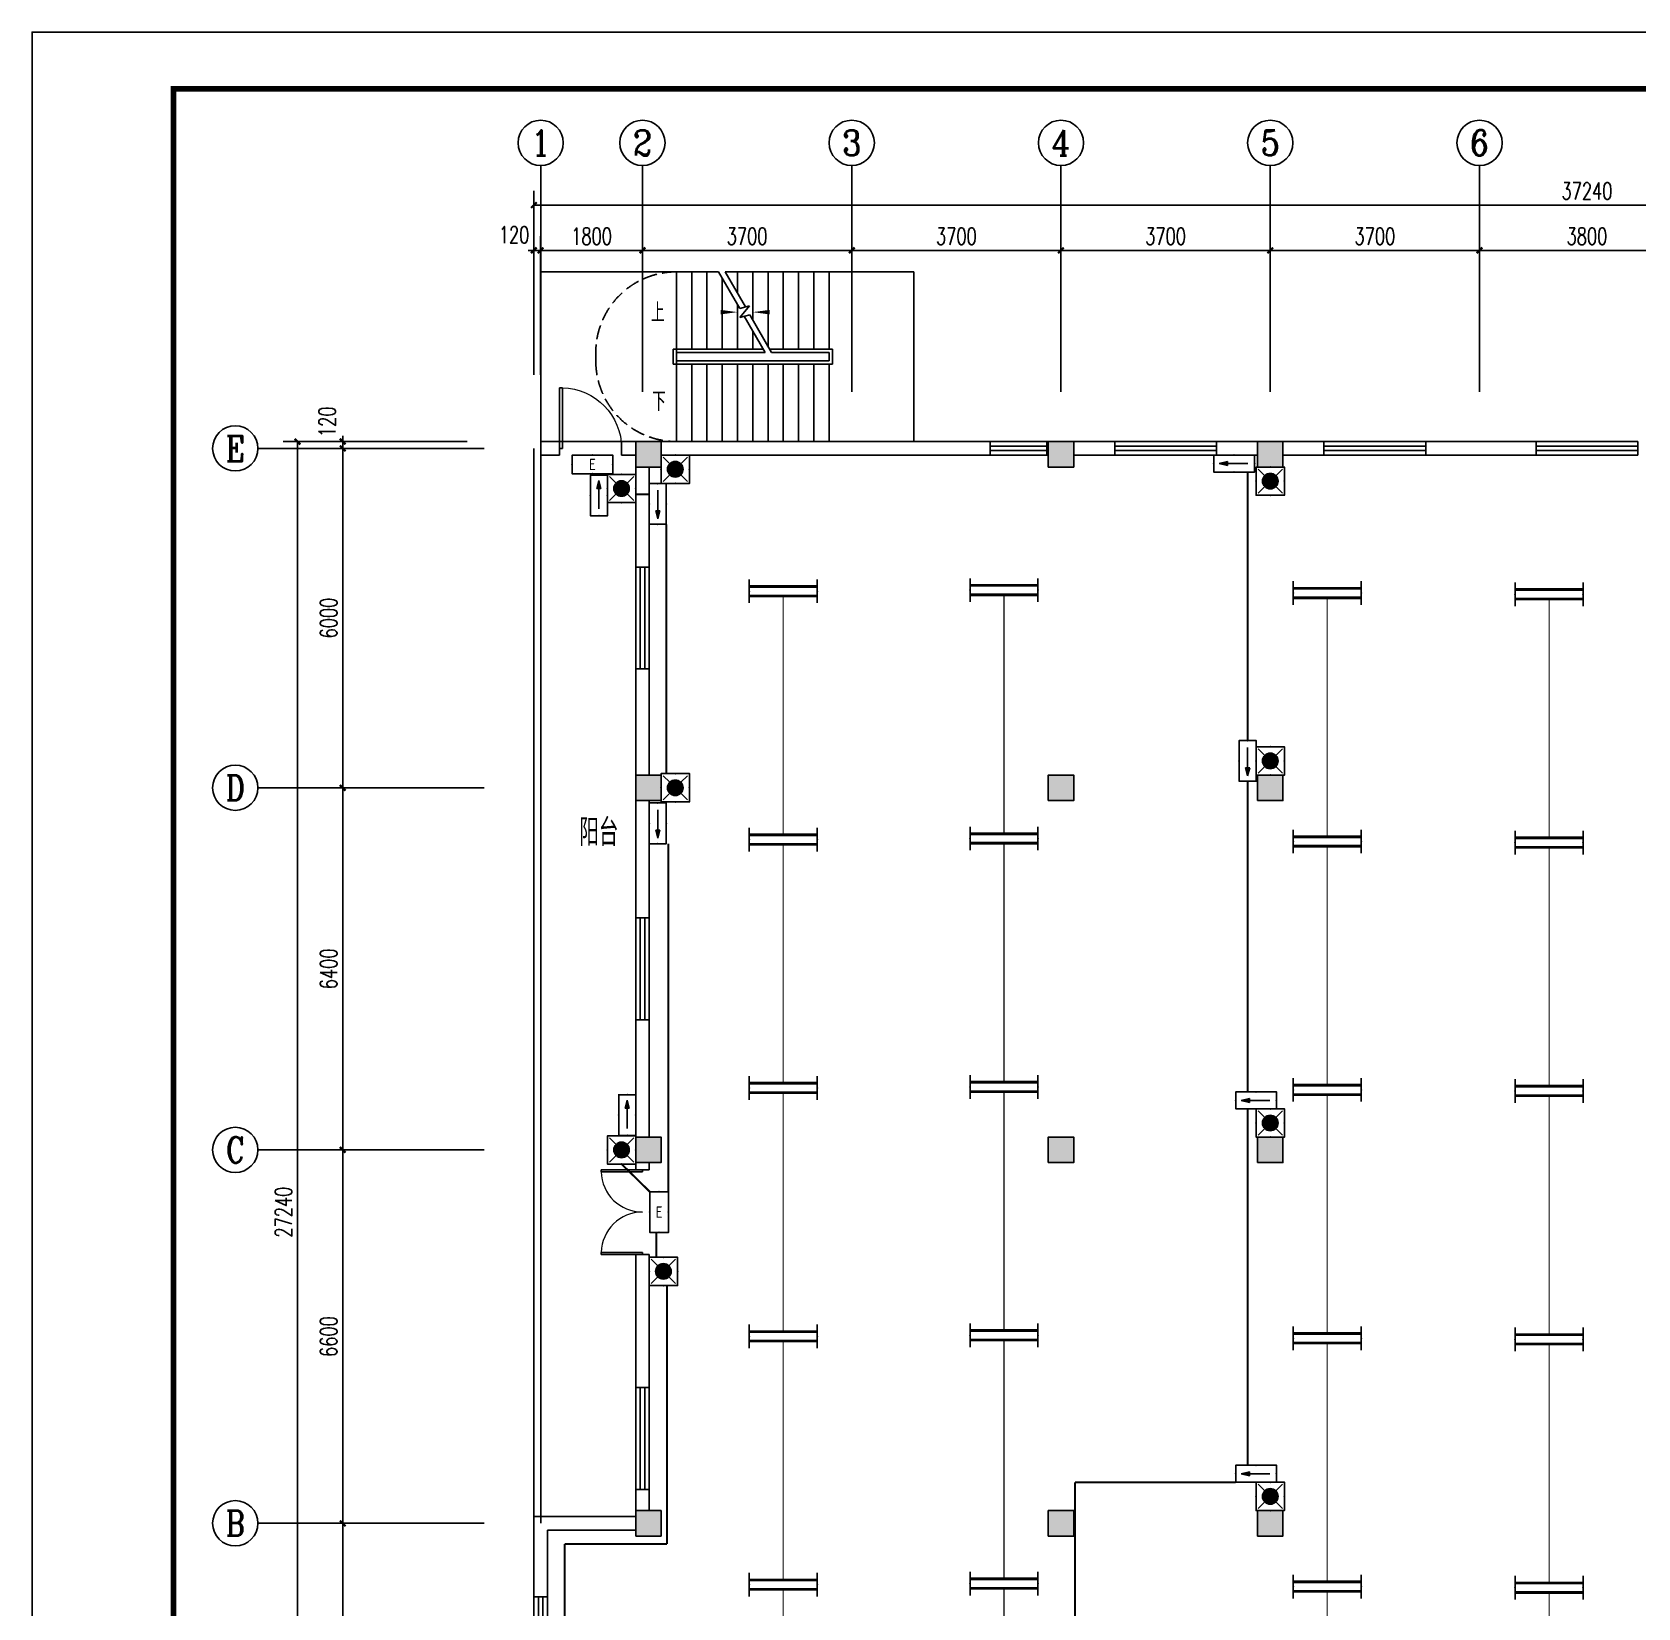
# Model space of a CAD drawing. Extents: x 343352 to 432452, y 769729 to 1078684.
# Drawn here: x 343352 to 371744, y 917704 to 945555 of the extents above; entities that cross this region are included whole.
import ezdxf
from ezdxf.enums import TextEntityAlignment as Align

# ---------------------------------------------------------------- set-up
doc = ezdxf.new("R2010")
doc.units = 0
doc.header["$LTSCALE"] = 1000
doc.header["$MEASUREMENT"] = 0
doc.linetypes.add('CENTER2', pattern=[1.125, 0.75, -0.125, 0.125, -0.125])
doc.linetypes.add('DASH', pattern=[0.35, 0.25, -0.1])
for name, color, linetype in [('AXIS', 3, 'Continuous'), ('AXIS_TEXT', 7, 'Continuous'), ('COLUMN', 9, 'Continuous'), ('DIM_SYMB', 3, 'Continuous'), ('EQUIP-照明', 3, 'Continuous'), ('PUB_HATCH', 8, 'Continuous'), ('PUB_TEXT', 7, 'Continuous'), ('PUB_TITLE', 4, 'Continuous'), ('STAIR', 2, 'Continuous'), ('WALL', 9, 'Continuous'), ('WINDOW', 4, 'Continuous'), ('WIRE-应急', 1, 'CENTER2'), ('WIRE-照明', 4, 'Continuous')]:
    doc.layers.add(name, color=color, linetype=linetype)
doc.styles.add('_TCH_AXIS', font='COMPLEX', dxfattribs={"bigfont": 'GBCBIG'})
doc.styles.add('_TCH_DIM', font='SIMPLEX', dxfattribs={"bigfont": 'GBCBIG'})
doc.styles.add('_TCH_DIM_T3', font='SIMPLEX', dxfattribs={"width": 0.705882, "bigfont": 'GBCBIG'})
doc.styles.add('_TEL_ATTDEF', font='GBENOR', dxfattribs={"width": 0.8, "height": 3, "bigfont": 'GBCBIG'})
doc.styles.add('_TEL_DIM', font='SIMPLEX', dxfattribs={"width": 0.8, "height": 3.5, "bigfont": 'HZTXT'})
doc.styles.add('COMPLEX', font='COMPLEX')
doc.styles.get("Standard").update_dxf_attribs({"font": 'gbenor.shx', "bigfont": 'gbcbig.shx'})
doc.dimstyles.new('_TCH_ARCH&&100', dxfattribs={"dimtxt": 297.5, "dimasz": 100, "dimexe": 250, "dimexo": 300, "dimgap": 100, "dimtad": 1, "dimdec": 0, "dimzin": 0, "dimdsep": 46, "dimtxsty": '_TCH_DIM_T3', "dimblk": 'ARCHTICK', "dimcen": 0.09, "dimclrt": 7, "dimazin": 2, "dimtfac": 1, "dimtdec": 0, "dimtix": 1, "dimtmove": 2, "dimatfit": 3, "dimfxl": 0, "dimtolj": 1, "dimtzin": 0, "dimarcsym": 0})

# ---------------------------------------------------------------- blocks, each defined once
blk = doc.blocks.new('GGGGG')
at = {"linetype": 'DASH'}
blk.add_lwpolyline([(353319, 849225), (353319, 849075)], dxfattribs=at)
for centre, start, end in [((354744, 849225), 89.9998, 180), ((354744, 849075), 180, 270.0002)]:
    blk.add_arc(centre, 1425, start, end, dxfattribs=at)
blk = doc.blocks.new('$equip$00001160')
for p, q in [((-1.2, 0.417), (-1.2, -0.417)), ((-1.2, 0.167), (1.2, 0.167)), ((1.2, 0.417), (1.2, -0.417)), ((-1.2, -0.167), (1.2, -0.167))]:
    blk.add_line(p, q)
at = {"const_width": 0.1}
for points in [[(-1.2, 0.167), (1.2, 0.167)], [(-1.2, -0.167), (1.2, -0.167)]]:
    blk.add_lwpolyline(points, dxfattribs=at)
at = {"layer": 'EQUIP-照明'}
for p in [(-1.2, 0), (0, 0.167), (1.2, 0), (0, -0.167)]:
    blk.add_point(p, dxfattribs=at)
at = {"layer": 'EQUIP-照明', "flags": 9}
blk.add_attdef('A', (0, 0), '', height=0.00002, dxfattribs=at)
blk = doc.blocks.new('$equip$00002534')
for p, q in [((-0.72, 0.66), (-0.72, 0)), ((0.72, 0.66), (-0.72, 0.66)), ((0.72, 0), (0.72, 0.66)), ((-0.72, 0), (0.72, 0))]:
    blk.add_line(p, q)
at = {"const_width": 0.04}
blk.add_lwpolyline([(-0.72, 0.66), (-0.72, 0), (0.72, 0), (0.72, 0.66), (-0.72, 0.66), (-0.72, 0)], dxfattribs=at)
for p in [(0, 0.66), (-0.72, 0.33), (0, 0), (0.72, 0.33)]:
    blk.add_point(p)
at = {"color": 7, "style": '_TEL_DIM'}
blk.add_attdef('$TEXT$', text='', height=0.4, dxfattribs=at).set_placement((0, 0.33), align=Align.MIDDLE_CENTER)
at = {"color": 7, "style": '_TEL_DIM', "flags": 1}
blk.add_attdef('A', text='', height=0.00002, dxfattribs=at).set_placement((0, 0), align=Align.MIDDLE_CENTER)
blk = doc.blocks.new('$equip$00002604')
blk.add_hatch(color=256).paths.add_polyline_path([(0.275, 0.5, 1), (-0.274, 0.5, 1)])
for p, q in [((-0.429, 0.929), (-0.194, 0.694)), ((0.194, 0.694), (0.429, 0.929)), ((-0.429, 0.071), (-0.194, 0.306)), ((0.194, 0.306), (0.429, 0.071))]:
    blk.add_line(p, q)
at = {"const_width": 0.04}
blk.add_lwpolyline([(-0.5, 1), (-0.5, 0), (0.5, 0), (0.5, 1), (-0.5, 1), (-0.5, 0)], dxfattribs=at)
blk.add_lwpolyline([(-0.5, 1), (-0.5, 0), (0.5, 0), (0.5, 1)], close=True)
blk.add_circle((0, 0.5), 0.275)
for p in [(0, 1), (-0.5, 0.5), (0, 0), (0.5, 0.5)]:
    blk.add_point(p)
at = {"color": 7, "style": '_TEL_DIM', "flags": 1}
blk.add_attdef('A', text='', height=0.000025, dxfattribs=at).set_placement((0, 0), align=Align.MIDDLE_CENTER)
blk = doc.blocks.new('$equip$00002540')
blk.add_hatch(color=256).paths.add_polyline_path([(0.24, 0.372), (0.24, 0.228), (0.528, 0.3)])
for p, q in [((-0.72, 0.6), (-0.72, 0)), ((0.72, 0.6), (-0.72, 0.6)), ((0.72, 0), (0.72, 0.6)), ((-0.72, 0), (0.72, 0)), ((0.24, 0.372), (0.24, 0.228)), ((0.528, 0.3), (0.24, 0.372)), ((0.24, 0.228), (0.528, 0.3))]:
    blk.add_line(p, q)
at = {"color": 7}
blk.add_line((-0.48, 0.3), (0.48, 0.3), dxfattribs=at)
at = {"const_width": 0.04}
blk.add_lwpolyline([(-0.72, 0.6), (-0.72, 0), (0.72, 0), (0.72, 0.6), (-0.72, 0.6), (-0.72, 0)], dxfattribs=at)
for p in [(0, 0.6), (-0.72, 0.3), (0, 0), (0.72, 0.3)]:
    blk.add_point(p)
at = {"color": 7, "style": '_TEL_DIM', "flags": 1}
blk.add_attdef('A', text='', height=0.00002, dxfattribs=at).set_placement((0, 0), align=Align.MIDDLE_CENTER)
blk = doc.blocks.new('$equip$00002541')
blk.add_hatch(color=256).paths.add_polyline_path([(-0.24, 0.372), (-0.528, 0.3), (-0.24, 0.228)])
for p, q in [((-0.72, 0.6), (-0.72, 0)), ((0.72, 0.6), (-0.72, 0.6)), ((0.72, 0), (0.72, 0.6)), ((-0.72, 0), (0.72, 0)), ((-0.24, 0.372), (-0.528, 0.3)), ((-0.528, 0.3), (-0.24, 0.228)), ((-0.24, 0.372), (-0.24, 0.228))]:
    blk.add_line(p, q)
at = {"color": 7}
blk.add_line((-0.48, 0.3), (0.48, 0.3), dxfattribs=at)
at = {"const_width": 0.04}
blk.add_lwpolyline([(-0.72, 0.6), (-0.72, 0), (0.72, 0), (0.72, 0.6), (-0.72, 0.6), (-0.72, 0)], dxfattribs=at)
for p in [(0, 0.6), (-0.72, 0.3), (0, 0), (0.72, 0.3)]:
    blk.add_point(p)
at = {"color": 7, "style": '_TEL_DIM', "flags": 1}
blk.add_attdef('A', text='', height=0.00002, dxfattribs=at).set_placement((0, 0), align=Align.MIDDLE_CENTER)
blk = doc.blocks.new('_ArchTick')
at = {"color": 0, "linetype": 'ByBlock', "const_width": 0.4}
blk.add_lwpolyline([(-0.5, -0.5), (0.5, 0.5)], dxfattribs=at)
blk = doc.blocks.new('*D187')
at = {"layer": 'AXIS', "color": 0, "lineweight": -2}
for p, q in [((351044, 919198), (348594, 919198)), ((348844, 911198), (348844, 919198)), ((351044, 911198), (348594, 911198))]:
    blk.add_line(p, q, dxfattribs=at)
at = {"layer": 'Defpoints', "color": 0}
for p in [(348844, 919198), (351344, 919198), (351344, 911198)]:
    blk.add_point(p, dxfattribs=at)
at = {"layer": 'AXIS', "color": 0, "lineweight": -2, "xscale": 100, "yscale": 100, "zscale": 100}
for p, rotation in [((348844, 919198), 90), ((348844, 911198), 270)]:
    blk.add_blockref('_ArchTick', p, dxfattribs=dict(at, rotation=rotation))
at = {"layer": 'AXIS', "color": 7, "insert": (348596, 915198), "char_height": 297.5, "attachment_point": 5, "rotation": 90, "style": '_TCH_DIM_T3'}
blk.add_mtext('\\A1;8000', dxfattribs=at)
blk = doc.blocks.new('*D188')
at = {"layer": 'AXIS', "color": 0, "lineweight": -2}
for p, q in [((351044, 925798), (348594, 925798)), ((348844, 919198), (348844, 925798)), ((351044, 919198), (348594, 919198))]:
    blk.add_line(p, q, dxfattribs=at)
at = {"layer": 'Defpoints', "color": 0}
for p in [(348844, 925798), (351344, 925798), (351344, 919198)]:
    blk.add_point(p, dxfattribs=at)
at = {"layer": 'AXIS', "color": 0, "lineweight": -2, "xscale": 100, "yscale": 100, "zscale": 100}
for p, rotation in [((348844, 925798), 90), ((348844, 919198), 270)]:
    blk.add_blockref('_ArchTick', p, dxfattribs=dict(at, rotation=rotation))
at = {"layer": 'AXIS', "color": 7, "insert": (348596, 922498), "char_height": 297.5, "attachment_point": 5, "rotation": 90, "style": '_TCH_DIM_T3'}
blk.add_mtext('\\A1;6600', dxfattribs=at)
blk = doc.blocks.new('*D189')
at = {"layer": 'AXIS', "color": 0, "lineweight": -2}
for p, q in [((351044, 932198), (348594, 932198)), ((348844, 925798), (348844, 932198)), ((351044, 925798), (348594, 925798))]:
    blk.add_line(p, q, dxfattribs=at)
at = {"layer": 'Defpoints', "color": 0}
for p in [(348844, 932198), (351344, 932198), (351344, 925798)]:
    blk.add_point(p, dxfattribs=at)
at = {"layer": 'AXIS', "color": 0, "lineweight": -2, "xscale": 100, "yscale": 100, "zscale": 100}
for p, rotation in [((348844, 932198), 90), ((348844, 925798), 270)]:
    blk.add_blockref('_ArchTick', p, dxfattribs=dict(at, rotation=rotation))
at = {"layer": 'AXIS', "color": 7, "insert": (348596, 928998), "char_height": 297.5, "attachment_point": 5, "rotation": 90, "style": '_TCH_DIM_T3'}
blk.add_mtext('\\A1;6400', dxfattribs=at)
blk = doc.blocks.new('*D190')
at = {"layer": 'AXIS', "color": 0, "lineweight": -2}
for p, q in [((351044, 938198), (348594, 938198)), ((348844, 932198), (348844, 938198)), ((351044, 932198), (348594, 932198))]:
    blk.add_line(p, q, dxfattribs=at)
at = {"layer": 'Defpoints', "color": 0}
for p in [(348844, 938198), (351344, 938198), (351344, 932198)]:
    blk.add_point(p, dxfattribs=at)
at = {"layer": 'AXIS', "color": 0, "lineweight": -2, "xscale": 100, "yscale": 100, "zscale": 100}
for p, rotation in [((348844, 938198), 90), ((348844, 932198), 270)]:
    blk.add_blockref('_ArchTick', p, dxfattribs=dict(at, rotation=rotation))
at = {"layer": 'AXIS', "color": 7, "insert": (348596, 935198), "char_height": 297.5, "attachment_point": 5, "rotation": 90, "style": '_TCH_DIM_T3'}
blk.add_mtext('\\A1;6000', dxfattribs=at)
blk = doc.blocks.new('*D191')
at = {"layer": 'AXIS', "color": 0, "lineweight": -2}
for p, q in [((348844, 938318), (348844, 938418)), ((351044, 938318), (348594, 938318)), ((351044, 938198), (348594, 938198)), ((348844, 938198), (348844, 938318)), ((348844, 938198), (348844, 938098))]:
    blk.add_line(p, q, dxfattribs=at)
at = {"layer": 'Defpoints', "color": 0}
for p in [(348844, 938318), (351344, 938318), (351344, 938198)]:
    blk.add_point(p, dxfattribs=at)
at = {"layer": 'AXIS', "color": 0, "lineweight": -2, "xscale": 100, "yscale": 100, "zscale": 100}
for p, rotation in [((348844, 938318), 270), ((348844, 938198), 90)]:
    blk.add_blockref('_ArchTick', p, dxfattribs=dict(at, rotation=rotation))
at = {"layer": 'AXIS', "color": 7, "insert": (348569, 938668), "char_height": 297.5, "attachment_point": 5, "rotation": 90, "style": '_TCH_DIM_T3'}
blk.add_mtext('\\A1;120', dxfattribs=at)
blk = doc.blocks.new('*D192')
at = {"layer": 'AXIS', "color": 0, "lineweight": -2}
for p, q in [((351044, 938318), (347794, 938318)), ((348044, 911078), (348044, 938318)), ((351044, 911078), (347794, 911078))]:
    blk.add_line(p, q, dxfattribs=at)
at = {"layer": 'Defpoints', "color": 0}
for p in [(348044, 938318), (351344, 938318), (351344, 911078)]:
    blk.add_point(p, dxfattribs=at)
at = {"layer": 'AXIS', "color": 0, "lineweight": -2, "xscale": 100, "yscale": 100, "zscale": 100}
for p, rotation in [((348044, 938318), 90), ((348044, 911078), 270)]:
    blk.add_blockref('_ArchTick', p, dxfattribs=dict(at, rotation=rotation))
at = {"layer": 'AXIS', "color": 7, "insert": (347796, 924698), "char_height": 297.5, "attachment_point": 5, "rotation": 90, "style": '_TCH_DIM_T3'}
blk.add_mtext('\\A1;27240', dxfattribs=at)
blk = doc.blocks.new('*D193')
at = {"layer": 'AXIS', "color": 0, "lineweight": -2}
for p, q in [((352224, 939498), (352224, 941948)), ((352344, 939498), (352344, 941948)), ((352224, 941698), (352124, 941698)), ((352224, 941698), (352344, 941698)), ((352344, 941698), (352444, 941698))]:
    blk.add_line(p, q, dxfattribs=at)
at = {"layer": 'Defpoints', "color": 0}
for p in [(352344, 941698), (352224, 939198), (352344, 939198)]:
    blk.add_point(p, dxfattribs=at)
at = {"layer": 'AXIS', "color": 0, "lineweight": -2, "xscale": 100, "yscale": 100, "zscale": 100}
blk.add_blockref('_ArchTick', (352224, 941698), dxfattribs=at)
at = {"layer": 'AXIS', "color": 0, "lineweight": -2, "xscale": 100, "yscale": 100, "zscale": 100, "rotation": 180}
blk.add_blockref('_ArchTick', (352344, 941698), dxfattribs=at)
at = {"layer": 'AXIS', "color": 7, "insert": (351874, 941973), "char_height": 297.5, "attachment_point": 5, "style": '_TCH_DIM_T3'}
blk.add_mtext('\\A1;120', dxfattribs=at)
blk = doc.blocks.new('*D194')
at = {"layer": 'AXIS', "color": 0, "lineweight": -2}
for p, q in [((352344, 939498), (352344, 941948)), ((354144, 939498), (354144, 941948)), ((352344, 941698), (354144, 941698))]:
    blk.add_line(p, q, dxfattribs=at)
at = {"layer": 'Defpoints', "color": 0}
for p in [(354144, 941698), (352344, 939198), (354144, 939198)]:
    blk.add_point(p, dxfattribs=at)
at = {"layer": 'AXIS', "color": 0, "lineweight": -2, "xscale": 100, "yscale": 100, "zscale": 100, "rotation": 180}
blk.add_blockref('_ArchTick', (352344, 941698), dxfattribs=at)
at = {"layer": 'AXIS', "color": 0, "lineweight": -2, "xscale": 100, "yscale": 100, "zscale": 100}
blk.add_blockref('_ArchTick', (354144, 941698), dxfattribs=at)
at = {"layer": 'AXIS', "color": 7, "insert": (353244, 941947), "char_height": 297.5, "attachment_point": 5, "style": '_TCH_DIM_T3'}
blk.add_mtext('\\A1;1800', dxfattribs=at)
blk = doc.blocks.new('*D195')
at = {"layer": 'AXIS', "color": 0, "lineweight": -2}
for p, q in [((354144, 939498), (354144, 941948)), ((357844, 939498), (357844, 941948)), ((354144, 941698), (357844, 941698))]:
    blk.add_line(p, q, dxfattribs=at)
at = {"layer": 'Defpoints', "color": 0}
for p in [(357844, 941698), (354144, 939198), (357844, 939198)]:
    blk.add_point(p, dxfattribs=at)
at = {"layer": 'AXIS', "color": 0, "lineweight": -2, "xscale": 100, "yscale": 100, "zscale": 100, "rotation": 180}
blk.add_blockref('_ArchTick', (354144, 941698), dxfattribs=at)
at = {"layer": 'AXIS', "color": 0, "lineweight": -2, "xscale": 100, "yscale": 100, "zscale": 100}
blk.add_blockref('_ArchTick', (357844, 941698), dxfattribs=at)
at = {"layer": 'AXIS', "color": 7, "insert": (355994, 941947), "char_height": 297.5, "attachment_point": 5, "style": '_TCH_DIM_T3'}
blk.add_mtext('\\A1;3700', dxfattribs=at)
blk = doc.blocks.new('*D196')
at = {"layer": 'AXIS', "color": 0, "lineweight": -2}
for p, q in [((357844, 939498), (357844, 941948)), ((361544, 939498), (361544, 941948)), ((357844, 941698), (361544, 941698))]:
    blk.add_line(p, q, dxfattribs=at)
at = {"layer": 'Defpoints', "color": 0}
for p in [(361544, 941698), (357844, 939198), (361544, 939198)]:
    blk.add_point(p, dxfattribs=at)
at = {"layer": 'AXIS', "color": 0, "lineweight": -2, "xscale": 100, "yscale": 100, "zscale": 100, "rotation": 180}
blk.add_blockref('_ArchTick', (357844, 941698), dxfattribs=at)
at = {"layer": 'AXIS', "color": 0, "lineweight": -2, "xscale": 100, "yscale": 100, "zscale": 100}
blk.add_blockref('_ArchTick', (361544, 941698), dxfattribs=at)
at = {"layer": 'AXIS', "color": 7, "insert": (359694, 941947), "char_height": 297.5, "attachment_point": 5, "style": '_TCH_DIM_T3'}
blk.add_mtext('\\A1;3700', dxfattribs=at)
blk = doc.blocks.new('*D197')
at = {"layer": 'AXIS', "color": 0, "lineweight": -2}
for p, q in [((361544, 939498), (361544, 941948)), ((365244, 939498), (365244, 941948)), ((361544, 941698), (365244, 941698))]:
    blk.add_line(p, q, dxfattribs=at)
at = {"layer": 'Defpoints', "color": 0}
for p in [(365244, 941698), (361544, 939198), (365244, 939198)]:
    blk.add_point(p, dxfattribs=at)
at = {"layer": 'AXIS', "color": 0, "lineweight": -2, "xscale": 100, "yscale": 100, "zscale": 100, "rotation": 180}
blk.add_blockref('_ArchTick', (361544, 941698), dxfattribs=at)
at = {"layer": 'AXIS', "color": 0, "lineweight": -2, "xscale": 100, "yscale": 100, "zscale": 100}
blk.add_blockref('_ArchTick', (365244, 941698), dxfattribs=at)
at = {"layer": 'AXIS', "color": 7, "insert": (363394, 941947), "char_height": 297.5, "attachment_point": 5, "style": '_TCH_DIM_T3'}
blk.add_mtext('\\A1;3700', dxfattribs=at)
blk = doc.blocks.new('*D198')
at = {"layer": 'AXIS', "color": 0, "lineweight": -2}
for p, q in [((365244, 939498), (365244, 941948)), ((368944, 939498), (368944, 941948)), ((365244, 941698), (368944, 941698))]:
    blk.add_line(p, q, dxfattribs=at)
at = {"layer": 'Defpoints', "color": 0}
for p in [(368944, 941698), (365244, 939198), (368944, 939198)]:
    blk.add_point(p, dxfattribs=at)
at = {"layer": 'AXIS', "color": 0, "lineweight": -2, "xscale": 100, "yscale": 100, "zscale": 100, "rotation": 180}
blk.add_blockref('_ArchTick', (365244, 941698), dxfattribs=at)
at = {"layer": 'AXIS', "color": 0, "lineweight": -2, "xscale": 100, "yscale": 100, "zscale": 100}
blk.add_blockref('_ArchTick', (368944, 941698), dxfattribs=at)
at = {"layer": 'AXIS', "color": 7, "insert": (367094, 941947), "char_height": 297.5, "attachment_point": 5, "style": '_TCH_DIM_T3'}
blk.add_mtext('\\A1;3700', dxfattribs=at)
blk = doc.blocks.new('*D199')
at = {"layer": 'AXIS', "color": 0, "lineweight": -2}
for p, q in [((368944, 939498), (368944, 941948)), ((372744, 939498), (372744, 941948)), ((368944, 941698), (372744, 941698))]:
    blk.add_line(p, q, dxfattribs=at)
at = {"layer": 'Defpoints', "color": 0}
for p in [(372744, 941698), (368944, 939198), (372744, 939198)]:
    blk.add_point(p, dxfattribs=at)
at = {"layer": 'AXIS', "color": 0, "lineweight": -2, "xscale": 100, "yscale": 100, "zscale": 100, "rotation": 180}
blk.add_blockref('_ArchTick', (368944, 941698), dxfattribs=at)
at = {"layer": 'AXIS', "color": 0, "lineweight": -2, "xscale": 100, "yscale": 100, "zscale": 100}
blk.add_blockref('_ArchTick', (372744, 941698), dxfattribs=at)
at = {"layer": 'AXIS', "color": 7, "insert": (370844, 941947), "char_height": 297.5, "attachment_point": 5, "style": '_TCH_DIM_T3'}
blk.add_mtext('\\A1;3800', dxfattribs=at)
blk = doc.blocks.new('*D206')
at = {"layer": 'AXIS', "color": 0, "lineweight": -2}
for p, q in [((352224, 939498), (352224, 942748)), ((389464, 939498), (389464, 942748)), ((352224, 942498), (389464, 942498))]:
    blk.add_line(p, q, dxfattribs=at)
at = {"layer": 'Defpoints', "color": 0}
for p in [(389464, 942498), (352224, 939198), (389464, 939198)]:
    blk.add_point(p, dxfattribs=at)
at = {"layer": 'AXIS', "color": 0, "lineweight": -2, "xscale": 100, "yscale": 100, "zscale": 100, "rotation": 180}
blk.add_blockref('_ArchTick', (352224, 942498), dxfattribs=at)
at = {"layer": 'AXIS', "color": 0, "lineweight": -2, "xscale": 100, "yscale": 100, "zscale": 100}
blk.add_blockref('_ArchTick', (389464, 942498), dxfattribs=at)
at = {"layer": 'AXIS', "color": 7, "insert": (370844, 942747), "char_height": 297.5, "attachment_point": 5, "style": '_TCH_DIM_T3'}
blk.add_mtext('\\A1;37240', dxfattribs=at)
blk = doc.blocks.new('$DorLib2D$00000001')
for p, q in [((0.45, 0.975), (0.5, 0.975)), ((0.45, 0), (0.45, 0.975)), ((0.5, 0), (0.5, 0.975)), ((0.5, 0), (0.45, 0))]:
    blk.add_line(p, q)
at = {"lineweight": 13}
blk.add_arc((0.475, 0), 0.975, 91.4693, 180, dxfattribs=at)
blk = doc.blocks.new('$TCHSYS$WIN2D')
for p, q in [((-0.5, 0.5), (0.5, 0.5)), ((-0.5, 0.5), (-0.5, -0.5)), ((0.5, 0.5), (0.5, -0.5)), ((0.5, 0.167), (-0.5, 0.167)), ((0.5, -0.167), (-0.5, -0.167)), ((-0.5, -0.5), (0.5, -0.5))]:
    blk.add_line(p, q)
blk = doc.blocks.new('$DorLib2D$00000002')
for p, q in [((-0.5, 0), (-0.5, 0.4875)), ((-0.475, 0.4875), (-0.5, 0.4875)), ((-0.475, 0), (-0.475, 0.4875)), ((0.475, 0), (0.475, 0.4875)), ((0.475, 0.4875), (0.5, 0.4875)), ((0.5, 0), (0.5, 0.4875)), ((-0.5, 0), (-0.475, 0)), ((0.5, 0), (0.475, 0))]:
    blk.add_line(p, q)
at = {"lineweight": 13}
for centre, start, end in [((-0.4875, 0), 0, 88.53072), ((0.4875, 0), 91.46928, 180)]:
    blk.add_arc(centre, 0.4875, start, end, dxfattribs=at)
blk = doc.blocks.new('_AXISO')
blk.add_circle((0, 0), 0.5)
at = {"layer": 'AXIS_TEXT', "style": 'COMPLEX', "width": 1.041667}
blk.add_attdef('A', text='', height=0.56, dxfattribs=at).set_placement((-0.25, -0.28), (0.25, -0.28), align=Align.FIT)
blk = doc.blocks.new('_FZH')
blk.add_lwpolyline([(-0.5, -0.5), (0.5, -0.5), (0.5, 0.5), (-0.5, 0.5)], close=True)
at = {"layer": 'PUB_HATCH'}
blk.add_solid([(-0.5, -0.5), (0.5, -0.5), (-0.5, 0.5), (0.5, 0.5)], dxfattribs=at)

msp = doc.modelspace()

# ---------------------------------------------------------------- linework, layer by layer
msp.add_line((357614.3, 938318.5), (359114.3, 938318.5))
msp.add_lwpolyline([(352344.3, 938318.5), (352344.3, 941318.5), (354744.3, 941318.5), (354744.3, 938318.5)], close=True)
for points in [[(352224.3, 938198.5), (352224.3, 919078.5)], [(352344.3, 938198.5), (352344.3, 919198.5)]]:
    msp.add_lwpolyline(points)
at = {"layer": 'AXIS'}
for p, q in [((352344.3, 939198.5), (352344.3, 943198.5)), ((354144.3, 939198.5), (354144.3, 943198.5)), ((357844.3, 939198.5), (357844.3, 943198.5)), ((361544.3, 939198.5), (361544.3, 943198.5)), ((365244.3, 939198.5), (365244.3, 943198.5)), ((368944.3, 939198.5), (368944.3, 943198.5)), ((351344.3, 938198.5), (347344.3, 938198.5)), ((351344.3, 932198.5), (347344.3, 932198.5)), ((351344.3, 925798.5), (347344.3, 925798.5)), ((351344.3, 919198.5), (347344.3, 919198.5))]:
    msp.add_line(p, q, dxfattribs=at)
at = {"layer": 'DIM_SYMB'}
for points in [[(354609.4, 940606, 0, 0, 0), (355824.4, 940606, 0, 80, 0), (355524.4, 940606, 0, 0, 0)], [(354609.4, 939031, 0, 0, 0), (358194.4, 939031, 0, 0, 0), (358194.4, 940606, 0, 0, 0), (356094.4, 940606, 0, 80, 0), (356394.4, 940606, 0, 0, 0)]]:
    msp.add_lwpolyline(points, format="xyseb", dxfattribs=at)
at = {"layer": 'PUB_TITLE'}
msp.add_lwpolyline([(343352.5, 903555.4), (402752.5, 903555.4), (402752.5, 945555.4), (343352.5, 945555.4)], close=True, dxfattribs=at)
at = {"layer": 'PUB_TITLE', "const_width": 100}
msp.add_lwpolyline([(345852.5, 904555.4), (401752.5, 904555.4), (401752.5, 944555.4), (345852.5, 944555.4)], close=True, dxfattribs=at)
at = {"layer": 'STAIR'}
for p, q in [((354744.4, 941318.5), (355490.3, 941318.5)), ((354744.4, 941318.5), (354744.4, 939953.5)), ((355014.4, 941318.5), (355014.4, 939953.5)), ((355284.4, 941318.5), (355284.4, 939953.5)), ((355490.3, 941318.5), (355864.4, 940670.4)), ((355554.4, 941207.4), (355554.4, 939953.5)), ((355605.7, 941318.5), (357444.4, 941318.5)), ((355605.7, 941318.5), (355964.4, 940697.2)), ((355824.4, 941318.5), (355824.4, 940939.8)), ((356094.4, 941318.5), (356094.4, 940472.1)), ((356364.4, 941318.5), (356364.4, 940004.5)), ((356634.4, 941318.5), (356634.4, 939953.5)), ((356904.4, 941318.5), (356904.4, 939953.5)), ((357174.4, 941318.5), (357174.4, 939953.5)), ((357444.4, 941318.5), (357444.4, 939953.5)), ((358944.4, 941318.5), (357444.4, 941318.5)), ((357444.4, 941318.5), (357444.4, 939953.5)), ((358944.4, 938318.5), (358944.4, 941318.5)), ((355824.4, 940739.8), (355824.4, 939953.5)), ((356036.8, 940716.5), (355863.9, 940510.5)), ((355864.4, 940670.4), (356036.8, 940716.5)), ((355863.9, 940510.5), (356044.3, 940558.8)), ((355944.3, 940532), (356313, 939893.5)), ((356044.3, 940558.8), (356428.5, 939893.5)), ((356094.4, 940272.1), (356094.4, 939953.5)), ((354684.4, 939683.5), (354684.4, 939953.5)), ((354684.4, 939953.5), (356278.3, 939953.5)), ((354744.4, 939893.5), (356313, 939893.5)), ((354744.4, 939743.5), (354744.4, 939893.5)), ((354744.4, 939893.5), (356313, 939893.5)), ((354744.4, 939893.5), (354744.4, 939743.5)), ((356393.8, 939953.5), (357504.4, 939953.5)), ((356428.5, 939893.5), (357444.4, 939893.5)), ((356428.5, 939893.5), (357444.4, 939893.5)), ((357444.4, 939893.5), (357444.4, 939743.5)), ((357444.4, 939893.5), (357444.4, 939743.5)), ((357504.4, 939953.5), (357504.4, 939683.5)), ((357504.4, 939683.5), (354684.4, 939683.5)), ((357444.4, 939743.5), (354744.4, 939743.5)), ((357444.4, 939743.5), (354744.4, 939743.5)), ((354744.4, 938318.5), (354744.4, 939683.5)), ((355014.4, 938318.5), (355014.4, 939683.5)), ((355284.4, 938318.5), (355284.4, 939683.5)), ((355554.4, 938318.5), (355554.4, 939683.5)), ((355824.4, 938318.5), (355824.4, 939683.5)), ((356094.4, 938318.5), (356094.4, 939683.5)), ((356364.4, 938318.5), (356364.4, 939683.5)), ((356634.4, 938318.5), (356634.4, 939683.5)), ((356904.4, 938318.5), (356904.4, 939683.5)), ((357174.4, 938318.5), (357174.4, 939683.5)), ((357444.4, 938318.5), (357444.4, 939683.5)), ((357444.4, 939683.5), (357444.4, 938318.5)), ((357444.4, 938318.5), (354744.4, 938318.5)), ((357444.4, 938318.5), (358944.4, 938318.5))]:
    msp.add_line(p, q, dxfattribs=at)
at = {"layer": 'WALL'}
for p, q in [((352674.3, 938318.5), (352344.3, 938318.5)), ((352344.3, 938318.5), (352344.3, 938078.5)), ((352344.3, 938078.5), (352674.3, 938078.5)), ((352674.3, 938078.5), (352674.3, 938318.5)), ((354024.3, 938318.5), (353774.3, 938318.5)), ((353774.3, 938318.5), (353774.3, 938078.5)), ((353774.3, 938078.5), (354024.3, 938078.5)), ((360294.3, 938318.5), (354474.3, 938318.5)), ((354474.3, 938078.5), (360294.3, 938078.5)), ((360294.3, 938078.5), (360294.3, 938318.5)), ((361319.3, 938318.5), (361294.3, 938318.5)), ((361294.3, 938318.5), (361294.3, 938078.5)), ((361294.3, 938078.5), (361319.3, 938078.5)), ((362494.3, 938318.5), (361769.3, 938318.5)), ((361769.3, 938078.5), (362494.3, 938078.5)), ((362494.3, 938078.5), (362494.3, 938318.5)), ((365019.3, 938318.5), (364294.3, 938318.5)), ((364294.3, 938318.5), (364294.3, 938078.5)), ((364294.3, 938078.5), (365019.3, 938078.5)), ((366194.3, 938318.5), (365469.3, 938318.5)), ((365469.3, 938078.5), (366194.3, 938078.5)), ((366194.3, 938078.5), (366194.3, 938318.5)), ((369944.3, 938318.5), (367994.3, 938318.5)), ((367994.3, 938318.5), (367994.3, 938078.5)), ((367994.3, 938078.5), (369944.3, 938078.5)), ((369944.3, 938078.5), (369944.3, 938318.5)), ((354024.3, 937868.5), (354024.3, 936098.5)), ((354264.3, 936098.5), (354264.3, 937868.5)), ((354024.3, 936098.5), (354264.3, 936098.5)), ((354264.3, 934298.5), (354024.3, 934298.5)), ((354024.3, 934298.5), (354024.3, 932423.5)), ((354264.3, 932423.5), (354264.3, 934298.5)), ((354024.3, 931973.5), (354024.3, 929898.5)), ((354264.3, 929898.5), (354264.3, 931973.5)), ((354024.3, 929898.5), (354264.3, 929898.5)), ((354264.3, 928098.5), (354024.3, 928098.5)), ((354024.3, 928098.5), (354024.3, 926023.5)), ((354264.3, 926023.5), (354264.3, 928098.5)), ((354024.3, 925573.5), (354024.3, 925448.5)), ((354024.3, 925448.5), (354264.3, 925448.5)), ((354264.3, 925448.5), (354264.3, 925573.5)), ((354264.3, 923948.5), (354024.3, 923948.5)), ((354024.3, 923948.5), (354024.3, 921598.5)), ((354264.3, 921598.5), (354264.3, 923948.5)), ((354024.3, 921598.5), (354264.3, 921598.5)), ((354264.3, 919798.5), (354024.3, 919798.5)), ((354024.3, 919798.5), (354024.3, 919423.5)), ((354264.3, 919423.5), (354264.3, 919798.5)), ((354024.3, 919318.5), (352224.3, 919318.5)), ((352224.3, 919318.5), (352224.3, 917898.5)), ((354024.3, 919078.5), (352464.3, 919078.5)), ((352464.3, 917898.5), (352464.3, 919078.5)), ((352224.3, 917898.5), (352464.3, 917898.5))]:
    msp.add_line(p, q, dxfattribs=at)
at = {"layer": 'WIRE-应急', "linetype": 'CENTER2', "const_width": 35}
for points in [[(364844.3, 933033.5), (364844.3, 937778.5)], [(354024.3, 937383), (354264.3, 937383)], [(354564.3, 932448.5), (354564.3, 936856.5)], [(364844.3, 926823.5), (364844.3, 932313.5)], [(354603.8, 925058.5), (354603.8, 931211.1)], [(364844.3, 920223.5), (364844.3, 926523.5)], [(353774.3, 925548.5), (354273.8, 925058.5)], [(354390.2, 923901.3), (354390.2, 924338.5)], [(354580.4, 918834.7), (354580.4, 923401.3)], [(361794.4, 913226.7), (361794.4, 919923.5)], [(361794.4, 919923.5), (364634.4, 919923.5)], [(352766.2, 912811.3), (352766.2, 918834.7)], [(352766.2, 918834.7), (354580.4, 918834.7)]]:
    msp.add_lwpolyline(points, dxfattribs=at)
at = {"layer": 'WIRE-照明', "linetype": 'Continuous', "const_width": 20}
for points in [[(356633.1, 935590.1), (356633.1, 931366.8)], [(360536.8, 935608.9), (360536.8, 931385.6)], [(366251.7, 935556.2), (366251.7, 931332.9)], [(370174.5, 935536.7), (370174.5, 931313.3)], [(356633.1, 931200.1), (356633.1, 926976.8)], [(360536.8, 931218.9), (360536.8, 926995.6)], [(366251.7, 931166.2), (366251.7, 926942.9)], [(370174.5, 931146.7), (370174.5, 926923.3)], [(356633.1, 926810.1), (356633.1, 922586.8)], [(360536.8, 926828.9), (360536.8, 922605.6)], [(366251.7, 926776.2), (366251.7, 922552.9)], [(370174.5, 926756.7), (370174.5, 922533.3)], [(356633.1, 922420.1), (356633.1, 918196.8)], [(360536.8, 922438.9), (360536.8, 918215.6)], [(366251.7, 922386.2), (366251.7, 918162.9)], [(370174.5, 922366.7), (370174.5, 918143.3)], [(356633.1, 918030.1), (356633.1, 913806.8)], [(360536.8, 918048.9), (360536.8, 913825.6)], [(366251.7, 917996.2), (366251.7, 913772.9)], [(370174.5, 917976.7), (370174.5, 913753.3)]]:
    msp.add_lwpolyline(points, dxfattribs=at)

# ---------------------------------------------------------------- block references
msp.add_blockref('GGGGG', (0, 90668.5))
at = {"layer": 'AXIS'}
ref = msp.add_blockref('_AXISO', (352344.3, 943598.5), dxfattribs=dict(at, xscale=800, yscale=800, zscale=800))
ref.add_attrib('A', '1', dxfattribs={"layer": 'AXIS_TEXT', "height": 450.2, "style": '_TCH_AXIS', "width": 1.726397}).set_placement((352177.8, 943373.4), (352510.9, 943373.4), align=Align.FIT)
ref = msp.add_blockref('_AXISO', (354144.3, 943598.5), dxfattribs=dict(at, xscale=800, yscale=800, zscale=800))
ref.add_attrib('A', '2', dxfattribs={"layer": 'AXIS_TEXT', "height": 450.2, "style": '_TCH_AXIS', "width": 1.109827}).set_placement((353977.8, 943373.4), (354310.9, 943373.4), align=Align.FIT)
ref = msp.add_blockref('_AXISO', (357844.3, 943598.5), dxfattribs=dict(at, xscale=800, yscale=800, zscale=800))
ref.add_attrib('A', '3', dxfattribs={"layer": 'AXIS_TEXT', "height": 452, "style": '_TCH_AXIS', "width": 1.097143}).set_placement((357679, 943372.5), (358009.7, 943372.5), align=Align.FIT)
ref = msp.add_blockref('_AXISO', (361544.3, 943598.5), dxfattribs=dict(at, xscale=800, yscale=800, zscale=800))
ref.add_attrib('A', '4', dxfattribs={"layer": 'AXIS_TEXT', "height": 450.2, "style": '_TCH_AXIS', "width": 0.971098}).set_placement((361377.8, 943373.4), (361710.9, 943373.4), align=Align.FIT)
ref = msp.add_blockref('_AXISO', (365244.3, 943598.5), dxfattribs=dict(at, xscale=800, yscale=800, zscale=800))
ref.add_attrib('A', '5', dxfattribs={"layer": 'AXIS_TEXT', "height": 450.2, "style": '_TCH_AXIS', "width": 1.109827}).set_placement((365077.8, 943373.4), (365410.9, 943373.4), align=Align.FIT)
ref = msp.add_blockref('_AXISO', (368944.3, 943598.5), dxfattribs=dict(at, xscale=800, yscale=800, zscale=800))
ref.add_attrib('A', '6', dxfattribs={"layer": 'AXIS_TEXT', "height": 452, "style": '_TCH_AXIS', "width": 1.097143}).set_placement((368779, 943372.5), (369109.7, 943372.5), align=Align.FIT)
ref = msp.add_blockref('_AXISO', (346944.3, 938198.5), dxfattribs=dict(at, xscale=800, yscale=800, zscale=800))
ref.add_attrib('A', 'E', dxfattribs={"layer": 'AXIS_TEXT', "height": 448.3, "style": '_TCH_AXIS', "width": 0.982456}).set_placement((346776.6, 937974.3), (347112.1, 937974.3), align=Align.FIT)
ref = msp.add_blockref('_AXISO', (346944.3, 932198.5), dxfattribs=dict(at, xscale=800, yscale=800, zscale=800))
ref.add_attrib('A', 'D', dxfattribs={"layer": 'AXIS_TEXT', "height": 448.3, "style": '_TCH_AXIS', "width": 0.924665}).set_placement((346776.6, 931974.3), (347112.1, 931974.3), align=Align.FIT)
ref = msp.add_blockref('_AXISO', (346944.3, 925798.5), dxfattribs=dict(at, xscale=800, yscale=800, zscale=800))
ref.add_attrib('A', 'C', dxfattribs={"layer": 'AXIS_TEXT', "height": 452, "style": '_TCH_AXIS', "width": 1.024}).set_placement((346779, 925572.5), (347109.7, 925572.5), align=Align.FIT)
ref = msp.add_blockref('_AXISO', (346944.3, 919198.5), dxfattribs=dict(at, xscale=800, yscale=800, zscale=800))
ref.add_attrib('A', 'B', dxfattribs={"layer": 'AXIS_TEXT', "height": 448.3, "style": '_TCH_AXIS', "width": 0.924665}).set_placement((346776.6, 918974.3), (347112.1, 918974.3), align=Align.FIT)
at = {"layer": 'COLUMN', "xscale": 450, "yscale": 450, "zscale": 450}
for p in [(354249.3, 938093.5), (361544.3, 938093.5), (365244.3, 938093.5), (354249.3, 932198.5), (361544.3, 932198.5), (365244.3, 932198.5), (354249.3, 925798.5), (361544.3, 925798.5), (365244.3, 925798.5), (354249.3, 919198.5), (361544.3, 919198.5), (365244.3, 919198.5)]:
    msp.add_blockref('_FZH', p, dxfattribs=at)
at = {"layer": 'EQUIP-照明'}
ref = msp.add_blockref('$equip$00002534', (353260.1, 937749), dxfattribs=dict(at, xscale=500, yscale=500, zscale=500))
ref.add_attrib('$TEXT$', 'E', dxfattribs={"layer": '0', "color": 7, "height": 200, "style": '_TEL_ATTDEF'}).set_placement((353260.1, 937914), align=Align.MIDDLE_CENTER)
at = {"layer": 'EQUIP-照明', "xscale": 500, "yscale": 500, "zscale": 500}
for name, p in [('$equip$00002604', (354724.3, 937578.5)), ('$equip$00002604', (365244.3, 937368.5)), ('$equip$00002604', (353774.3, 937238.7)), ('$equip$00001160', (356633.1, 935673.5)), ('$equip$00001160', (360536.8, 935692.3)), ('$equip$00001160', (366251.7, 935639.6)), ('$equip$00001160', (370174.5, 935620)), ('$equip$00002604', (365244.3, 932423.5)), ('$equip$00002604', (354724.3, 931948.5)), ('$equip$00001160', (356633.1, 931283.5)), ('$equip$00001160', (360536.8, 931302.3)), ('$equip$00001160', (366251.7, 931249.6)), ('$equip$00001160', (370174.5, 931230)), ('$equip$00001160', (356633.1, 926893.5)), ('$equip$00001160', (360536.8, 926912.3)), ('$equip$00001160', (366251.7, 926859.6)), ('$equip$00001160', (370174.5, 926840)), ('$equip$00002541', (364994.4, 926523.5)), ('$equip$00002604', (365244.3, 926023.5)), ('$equip$00002604', (353774.3, 925548.5)), ('$equip$00002604', (354514.3, 923401.3)), ('$equip$00001160', (356633.1, 922503.5)), ('$equip$00001160', (360536.8, 922522.3)), ('$equip$00001160', (366251.7, 922469.6)), ('$equip$00001160', (370174.5, 922450)), ('$equip$00002541', (364994.4, 919923.5)), ('$equip$00002604', (365244.3, 919423.5)), ('$equip$00001160', (356633.1, 918113.5)), ('$equip$00001160', (360536.8, 918132.3)), ('$equip$00001160', (366251.7, 918079.6)), ('$equip$00001160', (370174.5, 918060))]:
    msp.add_blockref(name, p, dxfattribs=at)
for name, p, rotation in [('$equip$00002540', (364606.1, 938078.5), 180), ('$equip$00002540', (353524.3, 937366.6), 90), ('$equip$00002540', (354264.3, 937216.5), 270), ('$equip$00002541', (364994.3, 932673.5), 90), ('$equip$00002540', (354264.3, 931571.1), 270), ('$equip$00002540', (354024.3, 926414.5), 90)]:
    msp.add_blockref(name, p, dxfattribs=dict(at, rotation=rotation))
at = {"layer": 'EQUIP-照明'}
ref = msp.add_blockref('$equip$00002534', (354603.8, 924698.5), dxfattribs=dict(at, xscale=500, yscale=500, zscale=500, rotation=90))
ref.add_attrib('$TEXT$', 'E', dxfattribs={"layer": '0', "color": 7, "height": 200, "style": '_TEL_ATTDEF'}).set_placement((354438.8, 924698.5), align=Align.MIDDLE_CENTER)
at = {"layer": 'WINDOW'}
for name, p, xscale, yscale, zscale in [('$DorLib2D$00000001', (353224.3, 938198.5), -1100, 1100, -1100), ('$TCHSYS$WIN2D', (360794.3, 938198.5), 1000, -240, 1000), ('$TCHSYS$WIN2D', (363394.3, 938198.5), -1800, -240, -1800), ('$TCHSYS$WIN2D', (367094.3, 938198.5), -1800, 240, -1800), ('$TCHSYS$WIN2D', (370844.3, 938198.5), -1800, 240, -1800)]:
    msp.add_blockref(name, p, dxfattribs=dict(at, xscale=xscale, yscale=yscale, zscale=zscale))
for name, p, xscale, yscale, zscale, rotation in [('$TCHSYS$WIN2D', (354144.3, 935198.5), 1800, -240, 1800, 90), ('$TCHSYS$WIN2D', (354144.3, 928998.5), 1800, 240, 1800, 90), ('$DorLib2D$00000002', (354144.3, 924698.5), 1500, 1500, 1500, 90), ('$TCHSYS$WIN2D', (354144.3, 920698.5), 1800, 240, 1800, 90), ('$TCHSYS$WIN2D', (352344.3, 916998.5), 1800, 240, 1800, 270)]:
    msp.add_blockref(name, p, dxfattribs=dict(at, xscale=xscale, yscale=yscale, zscale=zscale, rotation=rotation))

# ---------------------------------------------------------------- texts
at = {"layer": 'DIM_SYMB', "color": 7, "style": '_TCH_DIM'}
for s, p in [('上', (354295.8, 940431)), ('下', (354314.5, 938856))]:
    msp.add_text(s, height=337.6, dxfattribs=at).set_placement(p)
at = {"layer": 'PUB_TEXT'}
msp.add_text('阳台', height=482.27, dxfattribs=at).set_placement((353025.3, 931170.4))

# ---------------------------------------------------------------- dimensions: what is measured, and where the dimension line sits
at = {"layer": 'AXIS'}
for p1, p2, distance, picture, middle in [((352224.3, 939198.5), (389464.3, 939198.5), 3300, '*D206', (370844.3, 942747.2)), ((352344.3, 939198.5), (354144.3, 939198.5), 2500, '*D194', (353244.3, 941947.2)), ((354144.3, 939198.5), (357844.3, 939198.5), 2500, '*D195', (355994.3, 941947.2)), ((357844.3, 939198.5), (361544.3, 939198.5), 2500, '*D196', (359694.3, 941947.2)), ((361544.3, 939198.5), (365244.3, 939198.5), 2500, '*D197', (363394.3, 941947.2)), ((365244.3, 939198.5), (368944.3, 939198.5), 2500, '*D198', (367094.3, 941947.2)), ((368944.3, 939198.5), (372744.3, 939198.5), 2500, '*D199', (370844.3, 941947.2)), ((351344.3, 911078.5), (351344.3, 938318.5), 3300, '*D192', (347795.6, 924698.5)), ((351344.3, 932198.5), (351344.3, 938198.5), 2500, '*D190', (348595.6, 935198.5)), ((351344.3, 925798.5), (351344.3, 932198.5), 2500, '*D189', (348595.6, 928998.5)), ((351344.3, 919198.5), (351344.3, 925798.5), 2500, '*D188', (348595.6, 922498.5)), ((351344.3, 911198.5), (351344.3, 919198.5), 2500, '*D187', (348595.6, 915198.5))]:
    dim = msp.add_aligned_dim(p1=p1, p2=p2, distance=distance, dimstyle='_TCH_ARCH&&100', dxfattribs=at)
    dim.commit()
    dim.dimension.update_dxf_attribs({"geometry": picture, "text_midpoint": middle})
for base, p1, p2, angle, picture, middle in [((352344.3, 941698.5), (352224.3, 939198.5), (352344.3, 939198.5), 0, '*D193', (351874.3, 941973.5)), ((348844.3, 938318.5), (351344.3, 938198.5), (351344.3, 938318.5), 90, '*D191', (348569.3, 938668.5))]:
    dim = msp.add_linear_dim(base=base, p1=p1, p2=p2, angle=angle, dimstyle='_TCH_ARCH&&100', dxfattribs=at)
    dim.commit()
    dim.dimension.update_dxf_attribs({"geometry": picture, "text_midpoint": middle, "dimtype": 129})

doc.saveas('drawing.dxf')
